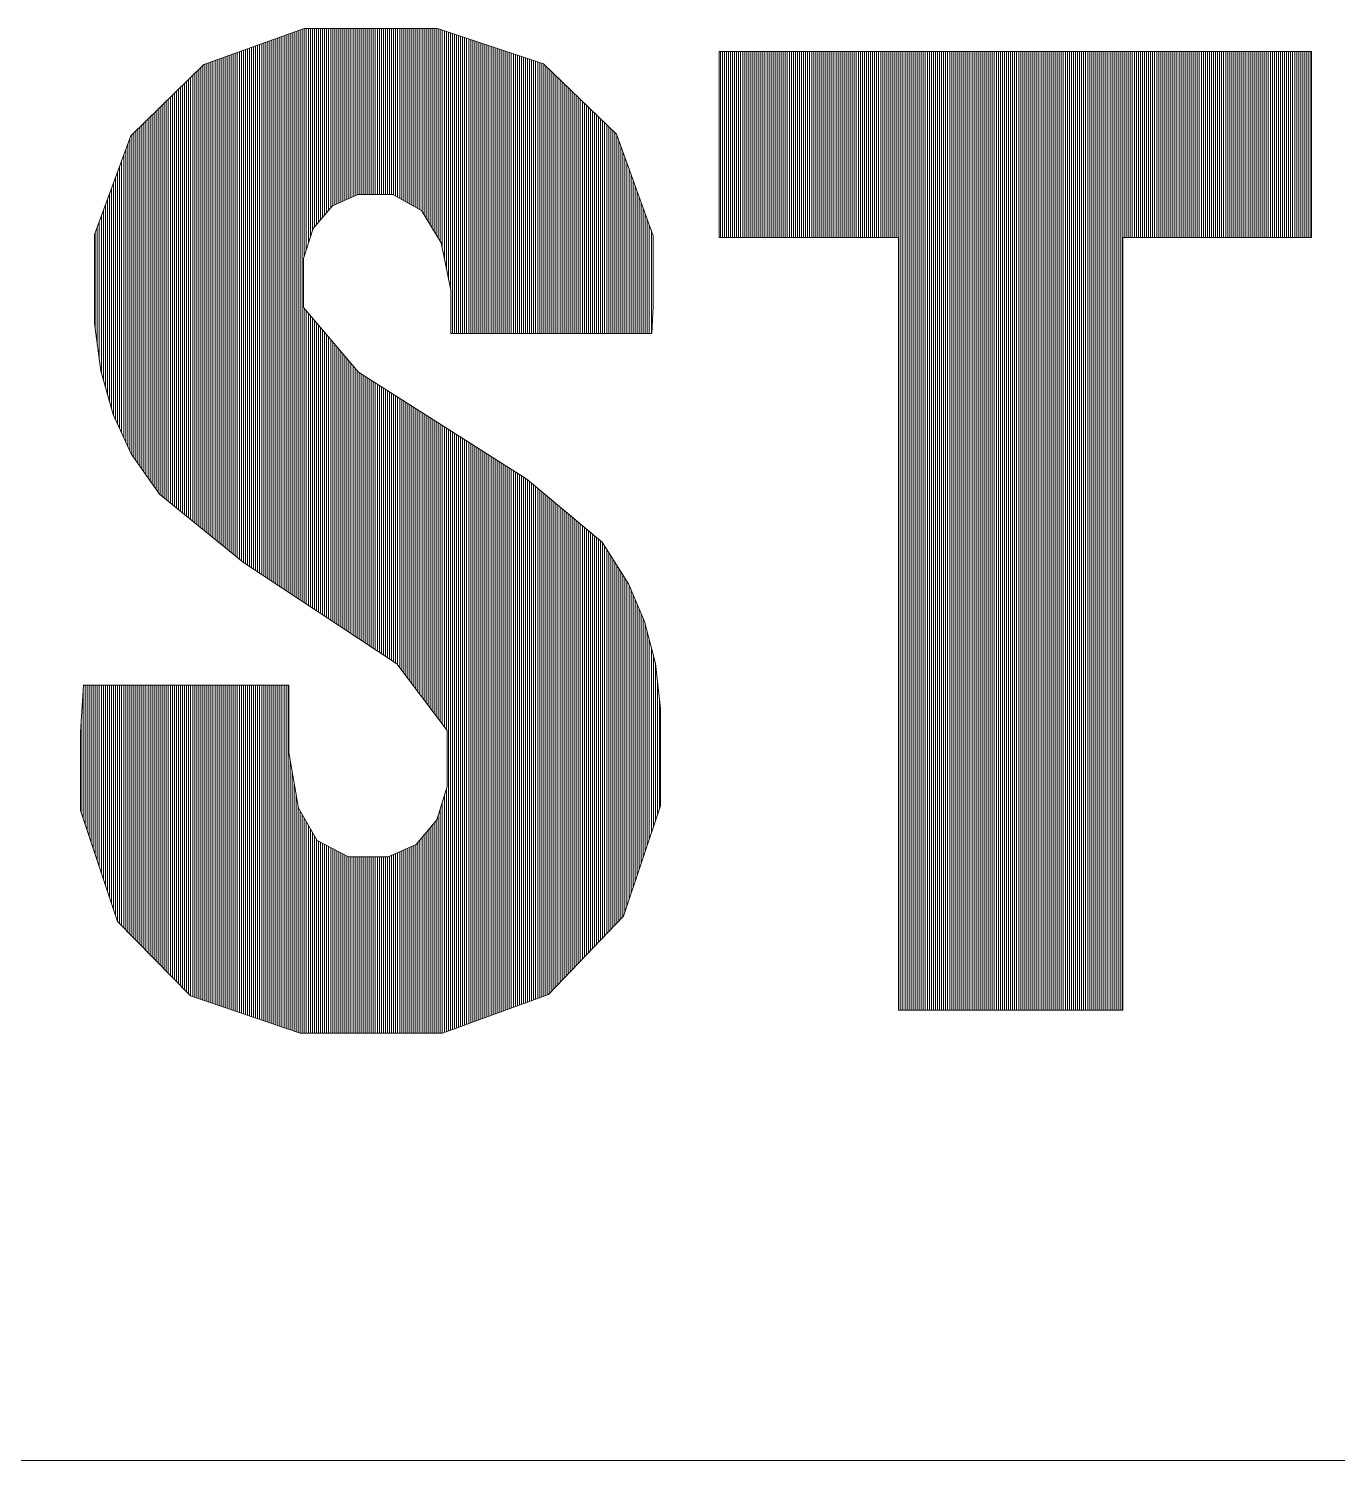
# Model space of a CAD drawing. Header units: millimetres. Extents: x 2 to 845, y 5 to 599.
# Drawn here: x 726.366 to 729.75, y 65.997 to 69.698 of the extents above; entities that cross this region are included whole.
import ezdxf

# ---------------------------------------------------------------- set-up
doc = ezdxf.new("R2010")
doc.units = ezdxf.units.MM
doc.linetypes.add('XKITLINE00', pattern=[0])
doc.layers.add('Outro tipo de objeto', color=7, linetype='Continuous', lineweight=0)

msp = doc.modelspace()

# ---------------------------------------------------------------- linework, layer by layer
at = {"layer": 'Outro tipo de objeto', "color": 7, "linetype": 'XKITLINE00', "lineweight": 0}
for p, q in [((727.0784, 69.6982), (726.8191, 69.6057)), ((727.058, 68.2281), (727.058, 69.6909)), ((727.0632, 68.2246), (727.0632, 69.6928)), ((727.0632, 69.6928), (727.0632, 69.6928)), ((727.0685, 68.2211), (727.0685, 69.6946)), ((727.0685, 69.6946), (727.0685, 69.6946)), ((727.0737, 69.6965), (727.0737, 69.6965)), ((727.0737, 68.2177), (727.0737, 69.6965)), ((727.423, 69.6982), (727.0784, 69.6982)), ((727.079, 69.1109), (727.079, 69.6982)), ((727.079, 69.6982), (727.079, 69.6982)), ((727.0842, 69.1273), (727.0842, 69.6982)), ((727.0842, 69.6982), (727.0842, 69.6982)), ((727.0895, 69.1436), (727.0895, 69.6982)), ((727.0947, 69.16), (727.0947, 69.6982)), ((727.0999, 69.1763), (727.0999, 69.6982)), ((727.1052, 69.186), (727.1052, 69.6982)), ((727.1104, 69.1921), (727.1104, 69.6982)), ((727.1157, 69.1982), (727.1157, 69.6982)), ((727.1209, 69.2043), (727.1209, 69.6982)), ((727.1262, 69.2105), (727.1262, 69.6982)), ((727.1314, 69.2166), (727.1314, 69.6982)), ((727.1367, 69.2227), (727.1367, 69.6982)), ((727.1367, 69.6982), (727.1367, 69.6982)), ((727.1419, 69.2288), (727.1419, 69.6982)), ((727.1472, 69.235), (727.1472, 69.6982)), ((727.1524, 69.2405), (727.1524, 69.6982)), ((727.1577, 69.2428), (727.1577, 69.6982)), ((727.1629, 69.2451), (727.1629, 69.6982)), ((727.1682, 69.2474), (727.1682, 69.6982)), ((727.1734, 69.2498), (727.1734, 69.6982)), ((727.1787, 69.2521), (727.1787, 69.6982)), ((727.1839, 69.2544), (727.1839, 69.6982)), ((727.1891, 69.2568), (727.1891, 69.6982)), ((727.1944, 69.2591), (727.1944, 69.6982)), ((727.1996, 69.2614), (727.1996, 69.6982)), ((727.2049, 69.2638), (727.2049, 69.6982)), ((727.2049, 69.6982), (727.2049, 69.6982)), ((727.2101, 69.2661), (727.2101, 69.6982)), ((727.2154, 69.2684), (727.2154, 69.6982)), ((727.2206, 69.2695), (727.2206, 69.6982)), ((727.2259, 69.2695), (727.2259, 69.6982)), ((727.2259, 69.6982), (727.2259, 69.6982)), ((727.2311, 69.2695), (727.2311, 69.6982)), ((727.2364, 69.2695), (727.2364, 69.6982)), ((727.2416, 69.2695), (727.2416, 69.6982)), ((727.2469, 69.2695), (727.2469, 69.6982)), ((727.2521, 69.2695), (727.2521, 69.6982)), ((727.2521, 69.6982), (727.2521, 69.6982)), ((727.2574, 69.2695), (727.2574, 69.6982)), ((727.2626, 69.2695), (727.2626, 69.6982)), ((727.2678, 69.2695), (727.2678, 69.6982)), ((727.2678, 69.6982), (727.2678, 69.6982)), ((727.2731, 69.2695), (727.2731, 69.6982)), ((727.2783, 69.2695), (727.2783, 69.6982)), ((727.2836, 69.2695), (727.2836, 69.6982)), ((727.2888, 69.2695), (727.2888, 69.6982)), ((727.2941, 69.2695), (727.2941, 69.6982)), ((727.2993, 69.2695), (727.2993, 69.6982)), ((727.3046, 69.2695), (727.3046, 69.6982)), ((727.3098, 69.2684), (727.3098, 69.6982)), ((727.3098, 69.6982), (727.3098, 69.6982)), ((727.3151, 69.2654), (727.3151, 69.6982)), ((727.3203, 69.2625), (727.3203, 69.6982)), ((727.3256, 69.2595), (727.3256, 69.6982)), ((727.3308, 69.2566), (727.3308, 69.6982)), ((727.3361, 69.2536), (727.3361, 69.6982)), ((727.3413, 69.2507), (727.3413, 69.6982)), ((727.3466, 69.2477), (727.3466, 69.6982)), ((727.3518, 69.2447), (727.3518, 69.6982)), ((727.3518, 69.6982), (727.3518, 69.6982)), ((727.357, 69.2418), (727.357, 69.6982)), ((727.3623, 69.2388), (727.3623, 69.6982)), ((727.3623, 69.6982), (727.3623, 69.6982)), ((727.3675, 69.2359), (727.3675, 69.6982)), ((727.3728, 69.2329), (727.3728, 69.6982)), ((727.3728, 69.6982), (727.3728, 69.6982)), ((727.378, 69.23), (727.378, 69.6982)), ((727.378, 69.6982), (727.378, 69.6982)), ((727.3833, 69.2256), (727.3833, 69.6982)), ((727.3885, 69.217), (727.3885, 69.6982)), ((727.3938, 69.2084), (727.3938, 69.6982)), ((727.399, 69.1998), (727.399, 69.6982)), ((727.4043, 69.1911), (727.4043, 69.6982)), ((727.4095, 69.1825), (727.4095, 69.6982)), ((727.4148, 69.1739), (727.4148, 69.6982)), ((727.4148, 69.6982), (727.4148, 69.6982)), ((727.42, 69.1652), (727.42, 69.6982)), ((727.6972, 69.6073), (727.423, 69.6982)), ((727.4253, 69.1566), (727.4253, 69.6974)), ((727.4305, 69.148), (727.4305, 69.6957)), ((727.4357, 69.1298), (727.4357, 69.694)), ((727.441, 69.1045), (727.441, 69.6922)), ((726.9583, 68.2937), (726.9583, 69.6553)), ((726.9583, 69.6553), (726.9583, 69.6553)), ((726.9635, 68.2903), (726.9635, 69.6572)), ((726.9688, 68.2868), (726.9688, 69.6591)), ((726.974, 69.6609), (726.974, 69.6609)), ((726.974, 68.2834), (726.974, 69.6609)), ((726.9793, 68.2799), (726.9793, 69.6628)), ((726.9845, 69.6647), (726.9845, 69.6647)), ((726.9845, 68.2764), (726.9845, 69.6647)), ((726.9845, 69.6647), (726.9845, 69.6647)), ((726.9898, 68.273), (726.9898, 69.6666)), ((726.995, 68.2695), (726.995, 69.6684)), ((727.0003, 68.2661), (727.0003, 69.6703)), ((727.0055, 68.2626), (727.0055, 69.6722)), ((727.0107, 68.2592), (727.0107, 69.674)), ((727.016, 68.2557), (727.016, 69.6759)), ((727.0212, 68.2523), (727.0212, 69.6778)), ((727.0265, 68.2488), (727.0265, 69.6797)), ((727.0265, 69.6797), (727.0265, 69.6797)), ((727.0317, 68.2453), (727.0317, 69.6815)), ((727.037, 68.2419), (727.037, 69.6834)), ((727.0422, 68.2384), (727.0422, 69.6853)), ((727.0475, 68.235), (727.0475, 69.6871)), ((727.0527, 68.2315), (727.0527, 69.689)), ((727.4462, 69.6905), (727.4462, 69.6905)), ((727.4462, 69.0793), (727.4462, 69.6905)), ((727.4515, 69.0541), (727.4515, 69.6887)), ((727.4567, 69.0288), (727.4567, 69.687)), ((727.4567, 69.687), (727.4567, 69.687)), ((727.462, 68.9105), (727.462, 69.6853)), ((727.4672, 68.9105), (727.4672, 69.6835)), ((727.4725, 68.9105), (727.4725, 69.6818)), ((727.4777, 68.9105), (727.4777, 69.68)), ((727.483, 68.9105), (727.483, 69.6783)), ((727.4882, 68.9105), (727.4882, 69.6766)), ((727.4935, 68.9105), (727.4935, 69.6748)), ((727.4987, 68.9105), (727.4987, 69.6731)), ((727.504, 69.6713), (727.504, 69.6713)), ((727.504, 68.9105), (727.504, 69.6713)), ((727.5092, 68.9105), (727.5092, 69.6696)), ((727.5092, 69.6696), (727.5092, 69.6696)), ((727.5145, 68.9105), (727.5145, 69.6679)), ((727.5197, 68.9105), (727.5197, 69.6661)), ((727.5249, 68.9105), (727.5249, 69.6644)), ((727.5302, 68.9105), (727.5302, 69.6627)), ((727.5354, 68.9105), (727.5354, 69.6609)), ((727.5407, 68.9105), (727.5407, 69.6592)), ((727.5459, 69.6574), (727.5459, 69.6574)), ((727.5459, 68.9105), (727.5459, 69.6574)), ((727.5512, 68.9105), (727.5512, 69.6557)), ((727.5564, 68.9105), (727.5564, 69.654)), ((726.8533, 68.3735), (726.8533, 69.6179)), ((726.8586, 68.3692), (726.8586, 69.6198)), ((726.8638, 68.365), (726.8638, 69.6216)), ((726.8638, 69.6216), (726.8638, 69.6216)), ((726.8691, 68.3607), (726.8691, 69.6235)), ((726.8691, 69.6235), (726.8691, 69.6235)), ((726.8743, 68.3564), (726.8743, 69.6254)), ((726.8743, 69.6254), (726.8743, 69.6254)), ((726.8796, 68.3521), (726.8796, 69.6272)), ((726.8848, 68.3479), (726.8848, 69.6291)), ((726.8901, 68.3436), (726.8901, 69.631)), ((726.8953, 68.3393), (726.8953, 69.6329)), ((726.9006, 68.335), (726.9006, 69.6347)), ((726.9058, 69.6366), (726.9058, 69.6366)), ((726.9058, 68.3308), (726.9058, 69.6366)), ((726.9111, 68.3265), (726.9111, 69.6385)), ((726.9163, 68.3222), (726.9163, 69.6403)), ((726.9163, 69.6403), (726.9163, 69.6403)), ((726.9216, 68.3179), (726.9216, 69.6422)), ((726.9268, 68.3145), (726.9268, 69.6441)), ((726.932, 68.311), (726.932, 69.646)), ((726.9373, 69.6478), (726.9373, 69.6478)), ((726.9373, 68.3076), (726.9373, 69.6478)), ((726.9425, 68.3041), (726.9425, 69.6497)), ((726.9425, 69.6497), (726.9425, 69.6497)), ((726.9478, 68.3006), (726.9478, 69.6516)), ((726.953, 68.2972), (726.953, 69.6535)), ((727.5617, 68.9105), (727.5617, 69.6522)), ((727.5617, 69.6522), (727.5617, 69.6522)), ((727.5669, 68.9105), (727.5669, 69.6505)), ((727.5722, 68.9105), (727.5722, 69.6487)), ((727.5774, 68.9105), (727.5774, 69.647)), ((727.5774, 69.647), (727.5774, 69.647)), ((727.5827, 68.9105), (727.5827, 69.6453)), ((727.5879, 68.9105), (727.5879, 69.6435)), ((727.5879, 69.6435), (727.5879, 69.6435)), ((727.5932, 68.9105), (727.5932, 69.6418)), ((727.5932, 69.6418), (727.5932, 69.6418)), ((727.5984, 68.9105), (727.5984, 69.64)), ((727.6037, 69.6383), (727.6037, 69.6383)), ((727.6037, 68.9105), (727.6037, 69.6383)), ((727.6089, 68.9105), (727.6089, 69.6366)), ((727.6089, 69.6366), (727.6089, 69.6366)), ((727.6141, 68.9105), (727.6141, 69.6348)), ((727.6141, 69.6348), (727.6141, 69.6348)), ((727.6194, 68.9105), (727.6194, 69.6331)), ((727.6246, 68.9105), (727.6246, 69.6313)), ((727.6246, 69.6313), (727.6246, 69.6313)), ((727.6299, 68.9105), (727.6299, 69.6296)), ((727.6351, 68.9105), (727.6351, 69.6279)), ((727.6351, 69.6279), (727.6351, 69.6279)), ((727.6404, 69.6261), (727.6404, 69.6261)), ((727.6404, 68.9105), (727.6404, 69.6261)), ((727.6456, 68.9105), (727.6456, 69.6244)), ((727.6509, 68.9105), (727.6509, 69.6226)), ((727.6509, 69.6226), (727.6509, 69.6226)), ((727.6561, 68.9105), (727.6561, 69.6209)), ((727.6614, 68.9105), (727.6614, 69.6192)), ((727.6666, 68.9105), (727.6666, 69.6174)), ((728.1514, 69.1582), (728.1514, 69.6389)), ((728.1516, 69.6388), (729.6829, 69.6388)), ((728.1546, 69.1582), (728.1546, 69.6388)), ((728.1598, 69.1582), (728.1598, 69.6388)), ((728.1651, 69.1582), (728.1651, 69.6388)), ((728.1703, 69.1582), (728.1703, 69.6388)), ((728.1756, 69.1582), (728.1756, 69.6388)), ((728.1808, 69.1582), (728.1808, 69.6388)), ((728.1861, 69.1582), (728.1861, 69.6388)), ((728.1913, 69.1582), (728.1913, 69.6388)), ((728.1966, 69.1582), (728.1966, 69.6388)), ((728.2018, 69.1582), (728.2018, 69.6388)), ((728.207, 69.1582), (728.207, 69.6388)), ((728.2123, 69.1582), (728.2123, 69.6388)), ((728.2175, 69.1582), (728.2175, 69.6388)), ((728.2228, 69.1582), (728.2228, 69.6388)), ((728.228, 69.1582), (728.228, 69.6388)), ((728.2333, 69.1582), (728.2333, 69.6388)), ((728.2385, 69.1582), (728.2385, 69.6388)), ((728.2438, 69.1582), (728.2438, 69.6388)), ((728.249, 69.1582), (728.249, 69.6388)), ((728.2543, 69.1582), (728.2543, 69.6388)), ((728.2595, 69.1582), (728.2595, 69.6388)), ((728.2648, 69.1582), (728.2648, 69.6388)), ((728.27, 69.1582), (728.27, 69.6388)), ((728.2753, 69.1582), (728.2753, 69.6388)), ((728.2753, 69.1582), (728.2753, 69.6388)), ((728.2805, 69.1582), (728.2805, 69.6388)), ((728.2857, 69.1582), (728.2857, 69.6388)), ((728.291, 69.1582), (728.291, 69.6388)), ((728.2962, 69.1582), (728.2962, 69.6388)), ((728.3015, 69.1582), (728.3015, 69.6388)), ((728.3067, 69.1582), (728.3067, 69.6388)), ((728.312, 69.1582), (728.312, 69.6388)), ((728.3172, 69.1582), (728.3172, 69.6388)), ((728.3225, 69.1582), (728.3225, 69.6388)), ((728.3277, 69.1582), (728.3277, 69.6388)), ((728.333, 69.1582), (728.333, 69.6388)), ((728.3382, 69.1582), (728.3382, 69.6388)), ((728.3435, 69.1582), (728.3435, 69.6388)), ((728.3487, 69.1582), (728.3487, 69.6388)), ((728.354, 69.1582), (728.354, 69.6388)), ((728.3592, 69.1582), (728.3592, 69.6388)), ((728.3645, 69.1582), (728.3645, 69.6388)), ((728.3697, 69.1582), (728.3697, 69.6388)), ((728.3749, 69.1582), (728.3749, 69.6388)), ((728.3802, 69.1582), (728.3802, 69.6388)), ((728.3854, 69.1582), (728.3854, 69.6388)), ((728.3907, 69.1582), (728.3907, 69.6388)), ((728.3959, 69.1582), (728.3959, 69.6388)), ((728.4012, 69.1582), (728.4012, 69.6388)), ((728.4064, 69.1582), (728.4064, 69.6388)), ((728.4117, 69.1582), (728.4117, 69.6388)), ((728.4169, 69.1582), (728.4169, 69.6388)), ((728.4222, 69.1582), (728.4222, 69.6388)), ((728.4274, 69.1582), (728.4274, 69.6388)), ((728.4327, 69.1582), (728.4327, 69.6388)), ((728.4379, 69.1582), (728.4379, 69.6388)), ((728.4432, 69.1582), (728.4432, 69.6388)), ((728.4484, 69.1582), (728.4484, 69.6388)), ((728.4537, 69.1582), (728.4537, 69.6388)), ((728.4589, 69.1582), (728.4589, 69.6388)), ((728.4641, 69.1582), (728.4641, 69.6388)), ((728.4694, 69.1582), (728.4694, 69.6388)), ((728.4746, 69.1582), (728.4746, 69.6388)), ((728.4799, 69.1582), (728.4799, 69.6388)), ((728.4851, 69.1582), (728.4851, 69.6388)), ((728.4904, 69.1582), (728.4904, 69.6388)), ((728.4956, 69.1582), (728.4956, 69.6388)), ((728.5009, 69.1582), (728.5009, 69.6388)), ((728.5061, 69.1582), (728.5061, 69.6388)), ((728.5114, 69.1582), (728.5114, 69.6388)), ((728.5166, 69.1582), (728.5166, 69.6388)), ((728.5219, 69.1582), (728.5219, 69.6388)), ((728.5271, 69.1582), (728.5271, 69.6388)), ((728.5324, 69.1582), (728.5324, 69.6388)), ((728.5376, 69.1582), (728.5376, 69.6388)), ((728.5428, 69.1582), (728.5428, 69.6388)), ((728.5481, 69.1582), (728.5481, 69.6388)), ((728.5533, 69.1582), (728.5533, 69.6388)), ((728.5586, 69.1582), (728.5586, 69.6388)), ((728.5638, 69.1582), (728.5638, 69.6388)), ((728.5691, 69.1582), (728.5691, 69.6388)), ((728.5743, 69.1582), (728.5743, 69.6388)), ((728.5796, 69.1582), (728.5796, 69.6388)), ((728.5848, 69.1582), (728.5848, 69.6388)), ((728.5901, 69.1582), (728.5901, 69.6388)), ((728.5953, 69.1582), (728.5953, 69.6388)), ((728.6006, 69.1582), (728.6006, 69.6388)), ((728.6058, 69.1582), (728.6058, 69.6388)), ((728.6111, 69.1582), (728.6111, 69.6388)), ((728.6163, 67.161), (728.6163, 69.6388)), ((728.6216, 67.161), (728.6216, 69.6388)), ((728.6268, 67.161), (728.6268, 69.6388)), ((728.632, 67.161), (728.632, 69.6388)), ((728.6373, 67.161), (728.6373, 69.6388)), ((728.6425, 67.161), (728.6425, 69.6388)), ((728.6478, 67.161), (728.6478, 69.6388)), ((728.653, 67.161), (728.653, 69.6388)), ((728.6583, 67.161), (728.6583, 69.6388)), ((728.6635, 67.161), (728.6635, 69.6388)), ((728.6688, 67.161), (728.6688, 69.6388)), ((728.674, 67.161), (728.674, 69.6388)), ((728.6793, 67.161), (728.6793, 69.6388)), ((728.6845, 67.161), (728.6845, 69.6388)), ((728.6898, 67.161), (728.6898, 69.6388)), ((728.695, 67.161), (728.695, 69.6388)), ((728.7003, 67.161), (728.7003, 69.6388)), ((728.7055, 67.161), (728.7055, 69.6388)), ((728.7107, 67.161), (728.7107, 69.6388)), ((728.716, 67.161), (728.716, 69.6388)), ((728.7212, 67.161), (728.7212, 69.6388)), ((728.7265, 67.161), (728.7265, 69.6388)), ((728.7317, 67.161), (728.7317, 69.6388)), ((728.737, 67.161), (728.737, 69.6388)), ((728.7422, 67.161), (728.7422, 69.6388)), ((728.7475, 67.161), (728.7475, 69.6388)), ((728.7527, 67.161), (728.7527, 69.6388)), ((728.758, 67.161), (728.758, 69.6388)), ((728.7632, 67.161), (728.7632, 69.6388)), ((728.7685, 67.161), (728.7685, 69.6388)), ((728.7737, 67.161), (728.7737, 69.6388)), ((728.779, 67.161), (728.779, 69.6388)), ((728.7842, 67.161), (728.7842, 69.6388)), ((728.7895, 67.161), (728.7895, 69.6388)), ((728.7947, 67.161), (728.7947, 69.6388)), ((728.7999, 67.161), (728.7999, 69.6388)), ((728.8052, 67.161), (728.8052, 69.6388)), ((728.8104, 67.161), (728.8104, 69.6388)), ((728.8157, 67.161), (728.8157, 69.6388)), ((728.8209, 67.161), (728.8209, 69.6388)), ((728.8262, 67.161), (728.8262, 69.6388)), ((728.8314, 67.161), (728.8314, 69.6388)), ((728.8367, 67.161), (728.8367, 69.6388)), ((728.8419, 67.161), (728.8419, 69.6388)), ((728.8472, 67.161), (728.8472, 69.6388)), ((728.8524, 67.161), (728.8524, 69.6388)), ((728.8577, 67.161), (728.8577, 69.6388)), ((728.8629, 67.161), (728.8629, 69.6388)), ((728.8682, 67.161), (728.8682, 69.6388)), ((728.8734, 67.161), (728.8734, 69.6388)), ((728.8787, 67.161), (728.8787, 69.6388)), ((728.8839, 67.161), (728.8839, 69.6388)), ((728.8891, 67.161), (728.8891, 69.6388)), ((728.8944, 67.161), (728.8944, 69.6388)), ((728.8996, 67.161), (728.8996, 69.6388)), ((728.9049, 67.161), (728.9049, 69.6388)), ((728.9101, 67.161), (728.9101, 69.6388)), ((728.9154, 67.161), (728.9154, 69.6388)), ((728.9206, 67.161), (728.9206, 69.6388)), ((728.9259, 67.161), (728.9259, 69.6388)), ((728.9311, 67.161), (728.9311, 69.6388)), ((728.9364, 67.161), (728.9364, 69.6388)), ((728.9416, 67.161), (728.9416, 69.6388)), ((728.9469, 67.161), (728.9469, 69.6388)), ((728.9521, 67.161), (728.9521, 69.6388)), ((728.9574, 67.161), (728.9574, 69.6388)), ((728.9626, 67.161), (728.9626, 69.6388)), ((728.9678, 67.161), (728.9678, 69.6388)), ((728.9731, 67.161), (728.9731, 69.6388)), ((728.9783, 67.161), (728.9783, 69.6388)), ((728.9836, 67.161), (728.9836, 69.6388)), ((728.9888, 67.161), (728.9888, 69.6388)), ((728.9941, 67.161), (728.9941, 69.6388)), ((728.9993, 67.161), (728.9993, 69.6388)), ((729.0046, 67.161), (729.0046, 69.6388)), ((729.0098, 67.161), (729.0098, 69.6388)), ((729.0151, 67.161), (729.0151, 69.6388)), ((729.0203, 67.161), (729.0203, 69.6388)), ((729.0256, 67.161), (729.0256, 69.6388)), ((729.0308, 67.161), (729.0308, 69.6388)), ((729.0361, 67.161), (729.0361, 69.6388)), ((729.0413, 67.161), (729.0413, 69.6388)), ((729.0466, 67.161), (729.0466, 69.6388)), ((729.0518, 67.161), (729.0518, 69.6388)), ((729.057, 67.161), (729.057, 69.6388)), ((729.0623, 67.161), (729.0623, 69.6388)), ((729.0675, 67.161), (729.0675, 69.6388)), ((729.0728, 67.161), (729.0728, 69.6388)), ((729.078, 67.161), (729.078, 69.6388)), ((729.0833, 67.161), (729.0833, 69.6388)), ((729.0885, 67.161), (729.0885, 69.6388)), ((729.0938, 67.161), (729.0938, 69.6388)), ((729.099, 67.161), (729.099, 69.6388)), ((729.1043, 67.161), (729.1043, 69.6388)), ((729.1095, 67.161), (729.1095, 69.6388)), ((729.1148, 67.161), (729.1148, 69.6388)), ((729.12, 67.161), (729.12, 69.6388)), ((729.1253, 67.161), (729.1253, 69.6388)), ((729.1305, 67.161), (729.1305, 69.6388)), ((729.1357, 67.161), (729.1357, 69.6388)), ((729.141, 67.161), (729.141, 69.6388)), ((729.1462, 67.161), (729.1462, 69.6388)), ((729.1515, 67.161), (729.1515, 69.6388)), ((729.1567, 67.161), (729.1567, 69.6388)), ((729.162, 67.161), (729.162, 69.6388)), ((729.1672, 67.161), (729.1672, 69.6388)), ((729.1725, 67.161), (729.1725, 69.6388)), ((729.1777, 67.161), (729.1777, 69.6388)), ((729.183, 67.161), (729.183, 69.6388)), ((729.1882, 67.161), (729.1882, 69.6388)), ((729.1935, 67.161), (729.1935, 69.6388)), ((729.1987, 69.1583), (729.1987, 69.6388)), ((729.204, 69.1583), (729.204, 69.6388)), ((729.2092, 69.1583), (729.2092, 69.6388)), ((729.2145, 69.1583), (729.2145, 69.6388)), ((729.2197, 69.1583), (729.2197, 69.6388)), ((729.2249, 69.1583), (729.2249, 69.6388)), ((729.2302, 69.1583), (729.2302, 69.6388)), ((729.2354, 69.1583), (729.2354, 69.6388)), ((729.2407, 69.1583), (729.2407, 69.6388)), ((729.2459, 69.1583), (729.2459, 69.6388)), ((729.2512, 69.1583), (729.2512, 69.6388)), ((729.2564, 69.1583), (729.2564, 69.6388)), ((729.2617, 69.1583), (729.2617, 69.6388)), ((729.2669, 69.1583), (729.2669, 69.6388)), ((729.2722, 69.1583), (729.2722, 69.6388)), ((729.2774, 69.1583), (729.2774, 69.6388)), ((729.2827, 69.1583), (729.2827, 69.6388)), ((729.2879, 69.1583), (729.2879, 69.6388)), ((729.2932, 69.1583), (729.2932, 69.6388)), ((729.2984, 69.1583), (729.2984, 69.6388)), ((729.3037, 69.1583), (729.3037, 69.6388)), ((729.3089, 69.1583), (729.3089, 69.6388)), ((729.3141, 69.1583), (729.3141, 69.6388)), ((729.3194, 69.1583), (729.3194, 69.6388)), ((729.3246, 69.1583), (729.3246, 69.6388)), ((729.3299, 69.1583), (729.3299, 69.6388)), ((729.3351, 69.1583), (729.3351, 69.6388)), ((729.3404, 69.1583), (729.3404, 69.6388)), ((729.3456, 69.1583), (729.3456, 69.6388)), ((729.3509, 69.1583), (729.3509, 69.6388)), ((729.3561, 69.1583), (729.3561, 69.6388)), ((729.3614, 69.1583), (729.3614, 69.6388)), ((729.3666, 69.1583), (729.3666, 69.6388)), ((729.3719, 69.1583), (729.3719, 69.6388)), ((729.3771, 69.1583), (729.3771, 69.6388)), ((729.3824, 69.1583), (729.3824, 69.6388)), ((729.3876, 69.1583), (729.3876, 69.6388)), ((729.3928, 69.1583), (729.3928, 69.6388)), ((729.3981, 69.1583), (729.3981, 69.6388)), ((729.4033, 69.1583), (729.4033, 69.6388)), ((729.4086, 69.1583), (729.4086, 69.6388)), ((729.4138, 69.1583), (729.4138, 69.6388)), ((729.4191, 69.1583), (729.4191, 69.6388)), ((729.4243, 69.1583), (729.4243, 69.6388)), ((729.4296, 69.1583), (729.4296, 69.6388)), ((729.4348, 69.1583), (729.4348, 69.6388)), ((729.4401, 69.1583), (729.4401, 69.6388)), ((729.4453, 69.1583), (729.4453, 69.6388)), ((729.4506, 69.1583), (729.4506, 69.6388)), ((729.4558, 69.1583), (729.4558, 69.6388)), ((729.4611, 69.1583), (729.4611, 69.6388)), ((729.4663, 69.1583), (729.4663, 69.6388)), ((729.4716, 69.1583), (729.4716, 69.6388)), ((729.4768, 69.1583), (729.4768, 69.6388)), ((729.482, 69.1583), (729.482, 69.6388)), ((729.4873, 69.1583), (729.4873, 69.6388)), ((729.4925, 69.1583), (729.4925, 69.6388)), ((729.4978, 69.1583), (729.4978, 69.6388)), ((729.503, 69.1583), (729.503, 69.6388)), ((729.5083, 69.1583), (729.5083, 69.6388)), ((729.5135, 69.1583), (729.5135, 69.6388)), ((729.5188, 69.1583), (729.5188, 69.6388)), ((729.524, 69.1583), (729.524, 69.6388)), ((729.5293, 69.1583), (729.5293, 69.6388)), ((729.5345, 69.1583), (729.5345, 69.6388)), ((729.5398, 69.1583), (729.5398, 69.6388)), ((729.545, 69.1583), (729.545, 69.6388)), ((729.5503, 69.1583), (729.5503, 69.6388)), ((729.5555, 69.1583), (729.5555, 69.6388)), ((729.5607, 69.1583), (729.5607, 69.6388)), ((729.566, 69.1583), (729.566, 69.6388)), ((729.5712, 69.1583), (729.5712, 69.6388)), ((729.5765, 69.1583), (729.5765, 69.6388)), ((729.5817, 69.1583), (729.5817, 69.6388)), ((729.587, 69.1583), (729.587, 69.6388)), ((729.5922, 69.1583), (729.5922, 69.6388)), ((729.5975, 69.1583), (729.5975, 69.6388)), ((729.6027, 69.1583), (729.6027, 69.6388)), ((729.608, 69.1583), (729.608, 69.6388)), ((729.6132, 69.1583), (729.6132, 69.6388)), ((729.6185, 69.1583), (729.6185, 69.6388)), ((729.6237, 69.1583), (729.6237, 69.6388)), ((729.629, 69.1583), (729.629, 69.6388)), ((729.6342, 69.1583), (729.6342, 69.6388)), ((729.6395, 69.1583), (729.6395, 69.6388)), ((729.6447, 69.1583), (729.6447, 69.6388)), ((729.6499, 69.1583), (729.6499, 69.6388)), ((729.6552, 69.1583), (729.6552, 69.6388)), ((729.6604, 69.1583), (729.6604, 69.6388)), ((729.6657, 69.1583), (729.6657, 69.6388)), ((729.6709, 69.1583), (729.6709, 69.6388)), ((729.6762, 69.1583), (729.6762, 69.6388)), ((729.6814, 69.1583), (729.6814, 69.6388)), ((729.6829, 69.6388), (729.6829, 69.1583)), ((726.8191, 69.6057), (726.6307, 69.4207)), ((726.7956, 68.4205), (726.7956, 69.5826)), ((726.8009, 69.5878), (726.8009, 69.5878)), ((726.8009, 68.4162), (726.8009, 69.5878)), ((726.8061, 68.412), (726.8061, 69.5929)), ((726.8061, 69.5929), (726.8061, 69.5929)), ((726.8114, 68.4077), (726.8114, 69.5981)), ((726.8166, 68.4034), (726.8166, 69.6032)), ((726.8166, 69.6032), (726.8166, 69.6032)), ((726.8219, 68.3991), (726.8219, 69.6067)), ((726.8271, 68.3949), (726.8271, 69.6085)), ((726.8324, 68.3906), (726.8324, 69.6104)), ((726.8376, 68.3863), (726.8376, 69.6123)), ((726.8376, 69.6123), (726.8376, 69.6123)), ((726.8428, 68.3821), (726.8428, 69.6141)), ((726.8481, 68.3778), (726.8481, 69.616)), ((727.6719, 68.9105), (727.6719, 69.6157)), ((727.6771, 68.9105), (727.6771, 69.614)), ((727.6771, 69.614), (727.6771, 69.614)), ((727.6824, 68.9105), (727.6824, 69.6122)), ((727.6824, 69.6122), (727.6824, 69.6122)), ((727.6876, 68.9105), (727.6876, 69.6105)), ((727.6876, 69.6105), (727.6876, 69.6105)), ((727.6928, 68.9105), (727.6928, 69.6087)), ((727.8863, 69.4257), (727.6972, 69.6073)), ((727.6981, 68.9105), (727.6981, 69.6064)), ((727.7033, 68.9105), (727.7033, 69.6014)), ((727.7086, 68.9105), (727.7086, 69.5963)), ((727.7138, 68.9105), (727.7138, 69.5913)), ((727.7138, 69.5913), (727.7138, 69.5913)), ((727.7191, 68.9105), (727.7191, 69.5863)), ((727.7191, 69.5863), (727.7191, 69.5863)), ((727.7243, 69.5812), (727.7243, 69.5812)), ((727.7243, 68.9105), (727.7243, 69.5812)), ((726.7589, 68.4504), (726.7589, 69.5465)), ((726.7641, 68.4462), (726.7641, 69.5517)), ((726.7641, 69.5517), (726.7641, 69.5517)), ((726.7694, 68.4419), (726.7694, 69.5568)), ((726.7694, 69.5568), (726.7694, 69.5568)), ((726.7746, 68.4376), (726.7746, 69.562)), ((726.7799, 68.4333), (726.7799, 69.5672)), ((726.7851, 68.4291), (726.7851, 69.5723)), ((726.7851, 69.5723), (726.7851, 69.5723)), ((726.7904, 68.4248), (726.7904, 69.5775)), ((726.7904, 69.5775), (726.7904, 69.5775)), ((727.7296, 68.9105), (727.7296, 69.5762)), ((727.7296, 69.5762), (727.7296, 69.5762)), ((727.7348, 68.9105), (727.7348, 69.5712)), ((727.7348, 69.5712), (727.7348, 69.5712)), ((727.7401, 68.9105), (727.7401, 69.5661)), ((727.7453, 68.9105), (727.7453, 69.5611)), ((727.7506, 68.9105), (727.7506, 69.556)), ((727.7558, 68.9105), (727.7558, 69.551)), ((727.7611, 68.9105), (727.7611, 69.546)), ((726.7222, 68.4803), (726.7222, 69.5105)), ((726.7274, 68.4761), (726.7274, 69.5156)), ((726.7327, 68.4718), (726.7327, 69.5208)), ((726.7379, 68.4675), (726.7379, 69.5259)), ((726.7432, 68.4632), (726.7432, 69.5311)), ((726.7484, 68.459), (726.7484, 69.5362)), ((726.7537, 69.5414), (726.7537, 69.5414)), ((726.7537, 68.4547), (726.7537, 69.5414)), ((727.7663, 68.9105), (727.7663, 69.5409)), ((727.7716, 68.9105), (727.7716, 69.5359)), ((727.7768, 68.9105), (727.7768, 69.5309)), ((727.782, 68.9105), (727.782, 69.5258)), ((727.7873, 68.9105), (727.7873, 69.5208)), ((727.7873, 69.5208), (727.7873, 69.5208)), ((727.7925, 68.9105), (727.7925, 69.5158)), ((727.7978, 68.9105), (727.7978, 69.5107)), ((727.7978, 69.5107), (727.7978, 69.5107)), ((727.803, 69.5057), (727.803, 69.5057)), ((727.803, 68.9105), (727.803, 69.5057)), ((726.6802, 68.5297), (726.6802, 69.4693)), ((726.6854, 68.5222), (726.6854, 69.4744)), ((726.6854, 69.4744), (726.6854, 69.4744)), ((726.6907, 68.5147), (726.6907, 69.4796)), ((726.6959, 68.5072), (726.6959, 69.4847)), ((726.7012, 68.4998), (726.7012, 69.4899)), ((726.7064, 68.4932), (726.7064, 69.495)), ((726.7064, 69.495), (726.7064, 69.495)), ((726.7117, 69.5002), (726.7117, 69.5002)), ((726.7117, 68.4889), (726.7117, 69.5002)), ((726.7169, 68.4846), (726.7169, 69.5053)), ((727.8083, 68.9105), (727.8083, 69.5007)), ((727.8083, 69.5007), (727.8083, 69.5007)), ((727.8135, 68.9105), (727.8135, 69.4956)), ((727.8135, 69.4956), (727.8135, 69.4956)), ((727.8188, 68.9105), (727.8188, 69.4906)), ((727.824, 68.9105), (727.824, 69.4855)), ((727.8293, 68.9105), (727.8293, 69.4805)), ((727.8345, 68.9105), (727.8345, 69.4755)), ((727.8398, 68.9105), (727.8398, 69.4704)), ((726.6435, 68.5822), (726.6435, 69.4332)), ((726.6435, 69.4332), (726.6435, 69.4332)), ((726.6487, 68.5747), (726.6487, 69.4384)), ((726.654, 68.5672), (726.654, 69.4435)), ((726.6592, 68.5597), (726.6592, 69.4487)), ((726.6645, 68.5522), (726.6645, 69.4538)), ((726.6697, 68.5447), (726.6697, 69.459)), ((726.6749, 68.5372), (726.6749, 69.4641)), ((727.845, 68.9105), (727.845, 69.4654)), ((727.8503, 68.9105), (727.8503, 69.4604)), ((727.8555, 68.9105), (727.8555, 69.4553)), ((727.8555, 69.4553), (727.8555, 69.4553)), ((727.8607, 68.9105), (727.8607, 69.4503)), ((727.866, 68.9105), (727.866, 69.4453)), ((727.866, 69.4453), (727.866, 69.4453)), ((727.8712, 68.9105), (727.8712, 69.4402)), ((727.8765, 68.9105), (727.8765, 69.4352)), ((726.6307, 69.4207), (726.5365, 69.1657)), ((726.6225, 68.6189), (726.6225, 69.3984)), ((726.6277, 69.4126), (726.6277, 69.4126)), ((726.6277, 68.6075), (726.6277, 69.4126)), ((726.633, 68.5972), (726.633, 69.4229)), ((726.6382, 69.4281), (726.6382, 69.4281)), ((726.6382, 68.5897), (726.6382, 69.4281)), ((727.8817, 68.9105), (727.8817, 69.4301)), ((727.8817, 69.4301), (727.8817, 69.4301)), ((727.9811, 69.1625), (727.8863, 69.4257)), ((727.887, 69.4239), (727.887, 69.4239)), ((727.887, 68.9105), (727.887, 69.4239)), ((727.8922, 69.4093), (727.8922, 69.4093)), ((727.8922, 68.9105), (727.8922, 69.4093)), ((727.8975, 68.9105), (727.8975, 69.3948)), ((726.612, 68.6417), (726.612, 69.37)), ((726.6172, 68.6303), (726.6172, 69.3842)), ((726.6172, 69.3842), (726.6172, 69.3842)), ((727.9027, 68.9105), (727.9027, 69.3802)), ((727.908, 68.9105), (727.908, 69.3656)), ((726.5962, 68.6759), (726.5962, 69.3274)), ((726.5962, 68.6759), (726.5962, 69.3274)), ((726.6015, 68.6645), (726.6015, 69.3416)), ((726.6067, 68.6531), (726.6067, 69.3558)), ((727.9132, 68.9105), (727.9132, 69.3511)), ((727.9185, 68.9105), (727.9185, 69.3365)), ((727.9237, 68.9105), (727.9237, 69.3219)), ((726.5805, 68.7157), (726.5805, 69.2848)), ((726.5857, 68.6987), (726.5857, 69.299)), ((726.591, 68.6873), (726.591, 69.3132)), ((727.929, 68.9105), (727.929, 69.3073)), ((727.9342, 68.9105), (727.9342, 69.2928)), ((727.9342, 69.2928), (727.9342, 69.2928)), ((726.57, 68.7525), (726.57, 69.2564)), ((726.5753, 68.7341), (726.5753, 69.2706)), ((726.5753, 69.2706), (726.5753, 69.2706)), ((727.1515, 69.2401), (727.2177, 69.2695)), ((727.2177, 69.2695), (727.3079, 69.2695)), ((727.3079, 69.2695), (727.382, 69.2277)), ((727.9395, 68.9105), (727.9395, 69.2782)), ((727.9447, 68.9105), (727.9447, 69.2636)), ((727.9499, 68.9105), (727.9499, 69.2491)), ((726.5543, 68.8077), (726.5543, 69.2138)), ((726.5595, 68.7893), (726.5595, 69.228)), ((726.5648, 68.7709), (726.5648, 69.2422)), ((726.5648, 69.2422), (726.5648, 69.2422)), ((727.1017, 69.1819), (727.1515, 69.2401)), ((727.382, 69.2277), (727.4327, 69.1444)), ((727.9552, 68.9105), (727.9552, 69.2345)), ((727.9552, 69.2345), (727.9552, 69.2345)), ((727.9604, 68.9105), (727.9604, 69.2199)), ((727.9604, 69.2199), (727.9604, 69.2199)), ((726.5438, 68.8807), (726.5438, 69.1854)), ((726.549, 68.841), (726.549, 69.1996)), ((727.0767, 69.1038), (727.1017, 69.1819)), ((727.9657, 68.9105), (727.9657, 69.2054)), ((727.9709, 68.9105), (727.9709, 69.1908)), ((727.9762, 68.9105), (727.9762, 69.1762)), ((726.5365, 69.1657), (726.5365, 68.9358)), ((726.5385, 68.9205), (726.5385, 69.1712)), ((727.4327, 69.1444), (727.4582, 69.0218)), ((727.9811, 68.9795), (727.9811, 69.1625)), ((728.6149, 69.1582), (728.1514, 69.1582)), ((728.6149, 67.161), (728.6149, 69.1582)), ((729.6829, 69.1583), (729.1948, 69.1583)), ((729.1948, 69.1583), (729.1948, 67.161)), ((727.0767, 68.9772), (727.0767, 69.1038)), ((727.4582, 69.0218), (727.4582, 68.9106)), ((727.2188, 68.8102), (727.0767, 68.9772)), ((727.079, 68.2142), (727.079, 68.9746)), ((727.0842, 68.2108), (727.0842, 68.9684)), ((727.0895, 68.2073), (727.0895, 68.9622)), ((727.0947, 68.2039), (727.0947, 68.9561)), ((727.9771, 68.9105), (727.9811, 68.9795)), ((726.5365, 68.9358), (726.5527, 68.8134)), ((727.0999, 68.2004), (727.0999, 68.9499)), ((727.1052, 68.197), (727.1052, 68.9437)), ((727.1104, 68.1935), (727.1104, 68.9376)), ((727.1157, 68.19), (727.1157, 68.9314)), ((727.1209, 68.1866), (727.1209, 68.9252)), ((727.1262, 68.1831), (727.1262, 68.9191)), ((727.1314, 68.1797), (727.1314, 68.9129)), ((727.1367, 68.1762), (727.1367, 68.9067)), ((727.1367, 68.9067), (727.1367, 68.9067)), ((727.1419, 68.1728), (727.1419, 68.9006)), ((727.1472, 68.1693), (727.1472, 68.8944)), ((727.1472, 68.8944), (727.1472, 68.8944)), ((727.1524, 68.1658), (727.1524, 68.8882)), ((727.1577, 68.1624), (727.1577, 68.8821)), ((727.4573, 68.9105), (727.9771, 68.9105)), ((727.1629, 68.1589), (727.1629, 68.8759)), ((727.1682, 68.1555), (727.1682, 68.8697)), ((727.1734, 68.152), (727.1734, 68.8636)), ((727.1787, 68.1486), (727.1787, 68.8574)), ((727.1839, 68.1451), (727.1839, 68.8512)), ((727.1839, 68.8512), (727.1839, 68.8512)), ((727.1891, 68.1416), (727.1891, 68.845)), ((726.5527, 68.8134), (726.5847, 68.7009)), ((727.1944, 68.1382), (727.1944, 68.8389)), ((727.1996, 68.1347), (727.1996, 68.8327)), ((727.2049, 68.1313), (727.2049, 68.8265)), ((727.2101, 68.1278), (727.2101, 68.8204)), ((727.2154, 68.1244), (727.2154, 68.8142)), ((727.6547, 68.5336), (727.2188, 68.8102)), ((727.2206, 68.1209), (727.2206, 68.809)), ((727.2206, 68.809), (727.2206, 68.809)), ((727.2259, 68.1175), (727.2259, 68.8057)), ((727.2311, 68.114), (727.2311, 68.8024)), ((727.2311, 68.8024), (727.2311, 68.8024)), ((727.2364, 68.1105), (727.2364, 68.7991)), ((727.2416, 68.1071), (727.2416, 68.7957)), ((727.2469, 68.1036), (727.2469, 68.7924)), ((727.2521, 68.1002), (727.2521, 68.7891)), ((727.2574, 68.0967), (727.2574, 68.7857)), ((727.2626, 68.0933), (727.2626, 68.7824)), ((727.2678, 68.0898), (727.2678, 68.7791)), ((727.2731, 68.0863), (727.2731, 68.7758)), ((727.2783, 68.0829), (727.2783, 68.7724)), ((727.2836, 68.0794), (727.2836, 68.7691)), ((727.2836, 68.7691), (727.2836, 68.7691)), ((727.2888, 68.076), (727.2888, 68.7658)), ((727.2941, 68.0725), (727.2941, 68.7624)), ((727.2993, 68.0691), (727.2993, 68.7591)), ((727.3046, 68.0656), (727.3046, 68.7558)), ((727.3098, 68.0622), (727.3098, 68.7525)), ((727.3151, 68.0587), (727.3151, 68.7491)), ((727.3203, 68.0538), (727.3203, 68.7458)), ((727.3256, 68.0469), (727.3256, 68.7425)), ((727.3308, 68.0399), (727.3308, 68.7391)), ((727.3361, 68.0329), (727.3361, 68.7358)), ((727.3413, 68.0259), (727.3413, 68.7325)), ((727.3466, 68.019), (727.3466, 68.7292)), ((726.5847, 68.7009), (726.6315, 68.5993)), ((727.3518, 68.012), (727.3518, 68.7258)), ((727.357, 68.005), (727.357, 68.7225)), ((727.3623, 67.998), (727.3623, 68.7192)), ((727.3675, 67.9911), (727.3675, 68.7158)), ((727.3728, 67.9841), (727.3728, 68.7125)), ((727.378, 67.9771), (727.378, 68.7092)), ((727.3833, 67.9701), (727.3833, 68.7058)), ((727.3885, 67.9632), (727.3885, 68.7025)), ((727.3938, 67.9562), (727.3938, 68.6992)), ((727.399, 67.9492), (727.399, 68.6959)), ((727.4043, 67.9423), (727.4043, 68.6925)), ((727.4095, 67.9353), (727.4095, 68.6892)), ((727.4148, 67.9283), (727.4148, 68.6859)), ((727.42, 67.9213), (727.42, 68.6825)), ((727.4253, 67.9144), (727.4253, 68.6792)), ((727.4305, 67.9074), (727.4305, 68.6759)), ((727.4357, 67.9004), (727.4357, 68.6726)), ((727.441, 67.8934), (727.441, 68.6692)), ((727.4462, 67.8865), (727.4462, 68.6659)), ((727.4515, 67.1072), (727.4515, 68.6626)), ((727.4567, 67.1092), (727.4567, 68.6592)), ((727.462, 67.1111), (727.462, 68.6559)), ((727.4672, 67.113), (727.4672, 68.6526)), ((727.4725, 67.1149), (727.4725, 68.6493)), ((727.4777, 67.1168), (727.4777, 68.6459)), ((727.483, 67.1187), (727.483, 68.6426)), ((727.4882, 67.1206), (727.4882, 68.6393)), ((727.4935, 67.1226), (727.4935, 68.6359)), ((727.4987, 67.1245), (727.4987, 68.6326)), ((727.504, 67.1264), (727.504, 68.6293)), ((727.5092, 67.1283), (727.5092, 68.626)), ((727.5145, 67.1302), (727.5145, 68.6226)), ((727.5197, 67.1321), (727.5197, 68.6193)), ((726.6315, 68.5993), (726.705, 68.4944)), ((727.5249, 67.1341), (727.5249, 68.616)), ((727.5302, 67.136), (727.5302, 68.6126)), ((727.5354, 67.1379), (727.5354, 68.6093)), ((727.5407, 67.1398), (727.5407, 68.606)), ((727.5459, 67.1417), (727.5459, 68.6027)), ((727.5512, 67.1436), (727.5512, 68.5993)), ((727.5564, 67.1455), (727.5564, 68.596)), ((727.5617, 67.1475), (727.5617, 68.5927)), ((727.5669, 67.1494), (727.5669, 68.5893)), ((727.5722, 67.1513), (727.5722, 68.586)), ((727.5774, 67.1532), (727.5774, 68.5827)), ((727.5827, 67.1551), (727.5827, 68.5794)), ((727.5879, 67.157), (727.5879, 68.576)), ((727.5932, 67.159), (727.5932, 68.5727)), ((727.5984, 67.1609), (727.5984, 68.5694)), ((727.6037, 67.1628), (727.6037, 68.566)), ((727.6089, 67.1647), (727.6089, 68.5627)), ((727.6141, 67.1666), (727.6141, 68.5594)), ((727.6194, 67.1685), (727.6194, 68.5561)), ((727.6246, 67.1704), (727.6246, 68.5527)), ((727.6299, 67.1724), (727.6299, 68.5494)), ((727.6351, 67.1743), (727.6351, 68.5461)), ((727.6404, 67.1762), (727.6404, 68.5427)), ((727.6456, 67.1781), (727.6456, 68.5394)), ((727.6509, 67.18), (727.6509, 68.5361)), ((727.8491, 68.371), (727.6547, 68.5336)), ((727.6561, 67.1819), (727.6561, 68.5325)), ((727.6614, 67.1838), (727.6614, 68.5281)), ((727.6666, 67.1858), (727.6666, 68.5237)), ((727.6719, 67.1877), (727.6719, 68.5193)), ((727.6771, 67.1896), (727.6771, 68.5149)), ((727.6824, 67.1915), (727.6824, 68.5105)), ((726.705, 68.4944), (726.9217, 68.3178)), ((727.6876, 67.1934), (727.6876, 68.5061)), ((727.6928, 67.1953), (727.6928, 68.5018)), ((727.6981, 67.1973), (727.6981, 68.4974)), ((727.7033, 67.1992), (727.7033, 68.493)), ((727.7086, 67.2011), (727.7086, 68.4886)), ((727.7138, 67.2052), (727.7138, 68.4842)), ((727.7191, 67.2107), (727.7191, 68.4798)), ((727.7243, 67.2162), (727.7243, 68.4754)), ((727.7296, 67.2217), (727.7296, 68.471)), ((727.7348, 67.2271), (727.7348, 68.4666)), ((727.7401, 67.2326), (727.7401, 68.4623)), ((727.7453, 67.2381), (727.7453, 68.4579)), ((727.7506, 67.2436), (727.7506, 68.4535)), ((727.7558, 67.2491), (727.7558, 68.4491)), ((727.7611, 67.2545), (727.7611, 68.4447)), ((727.7663, 67.26), (727.7663, 68.4403)), ((727.7716, 67.2655), (727.7716, 68.4359)), ((727.7768, 67.271), (727.7768, 68.4315)), ((727.782, 67.2765), (727.782, 68.4271)), ((727.7873, 67.2819), (727.7873, 68.4227)), ((727.7925, 67.2874), (727.7925, 68.4184)), ((727.7978, 67.2929), (727.7978, 68.414)), ((727.803, 67.2984), (727.803, 68.4096)), ((727.8083, 67.3039), (727.8083, 68.4052)), ((727.8135, 67.3094), (727.8135, 68.4008)), ((727.8188, 67.3148), (727.8188, 68.3964)), ((727.824, 67.3203), (727.824, 68.392)), ((727.8293, 67.3258), (727.8293, 68.3876)), ((727.8345, 67.3313), (727.8345, 68.3832)), ((727.8398, 67.3368), (727.8398, 68.3789)), ((727.845, 67.3422), (727.845, 68.3745)), ((727.9175, 68.2631), (727.8491, 68.371)), ((727.8503, 67.3477), (727.8503, 68.3692)), ((727.8555, 67.3532), (727.8555, 68.361)), ((727.8607, 67.3587), (727.8607, 68.3527)), ((727.866, 67.3642), (727.866, 68.3444)), ((727.8712, 67.3696), (727.8712, 68.3361)), ((727.8765, 67.3751), (727.8765, 68.3278)), ((726.9217, 68.3178), (727.3182, 68.0566)), ((727.8817, 67.3806), (727.8817, 68.3195)), ((727.887, 67.3861), (727.887, 68.3113)), ((727.8922, 67.3916), (727.8922, 68.303)), ((727.8975, 67.397), (727.8975, 68.2947)), ((727.9027, 67.4025), (727.9027, 68.2864)), ((727.908, 67.4154), (727.908, 68.2781)), ((727.9132, 67.431), (727.9132, 68.2698)), ((727.9584, 68.1659), (727.9175, 68.2631)), ((727.9185, 67.4466), (727.9185, 68.2608)), ((727.9237, 67.4622), (727.9237, 68.2483)), ((727.929, 67.4779), (727.929, 68.2359)), ((727.9342, 67.4935), (727.9342, 68.2234)), ((727.9395, 67.5091), (727.9395, 68.2109)), ((727.9447, 67.5247), (727.9447, 68.1985)), ((727.9499, 67.5403), (727.9499, 68.186)), ((727.9552, 67.5559), (727.9552, 68.1736)), ((727.9872, 68.0571), (727.9584, 68.1659)), ((727.9604, 67.5716), (727.9604, 68.1583)), ((727.9657, 67.5872), (727.9657, 68.1384)), ((727.9709, 67.6028), (727.9709, 68.1185)), ((727.9762, 67.6184), (727.9762, 68.0987)), ((727.9814, 67.634), (727.9814, 68.0788)), ((727.3182, 68.0566), (727.4483, 67.8838)), ((727.9867, 67.6496), (727.9867, 68.0589)), ((728, 67.9406), (727.9872, 68.0571)), ((726.5081, 68.0008), (726.5006, 67.8796)), ((727.0394, 68.0008), (726.5081, 68.0008)), ((726.5123, 67.642), (726.5123, 68.0008)), ((726.5175, 67.6263), (726.5175, 68.0008)), ((726.5228, 67.6106), (726.5228, 68.0008)), ((726.528, 67.5949), (726.528, 68.0008)), ((726.5333, 67.5791), (726.5333, 68.0008)), ((726.5385, 67.5634), (726.5385, 68.0008)), ((726.5438, 67.5477), (726.5438, 68.0008)), ((726.549, 67.532), (726.549, 68.0008)), ((726.5543, 67.5163), (726.5543, 68.0008)), ((726.5595, 67.5006), (726.5595, 68.0008)), ((726.5648, 67.4849), (726.5648, 68.0008)), ((726.57, 67.4692), (726.57, 68.0008)), ((726.5753, 67.4534), (726.5753, 68.0008)), ((726.5805, 67.4377), (726.5805, 68.0008)), ((726.5857, 67.422), (726.5857, 68.0008)), ((726.591, 67.4063), (726.591, 68.0008)), ((726.5962, 67.3906), (726.5962, 68.0008)), ((726.5962, 67.3906), (726.5962, 68.0008)), ((726.6015, 67.3849), (726.6015, 68.0008)), ((726.6067, 67.3796), (726.6067, 68.0008)), ((726.612, 67.3742), (726.612, 68.0008)), ((726.6172, 67.3689), (726.6172, 68.0008)), ((726.6225, 67.3635), (726.6225, 68.0008)), ((726.6277, 67.3582), (726.6277, 68.0008)), ((726.633, 67.3529), (726.633, 68.0008)), ((726.6382, 67.3475), (726.6382, 68.0008)), ((726.6435, 67.3422), (726.6435, 68.0008)), ((726.6487, 67.3368), (726.6487, 68.0008)), ((726.654, 67.3315), (726.654, 68.0008)), ((726.6592, 67.3261), (726.6592, 68.0008)), ((726.6645, 67.3208), (726.6645, 68.0008)), ((726.6697, 67.3154), (726.6697, 68.0008)), ((726.6749, 67.3101), (726.6749, 68.0008)), ((726.6802, 67.3048), (726.6802, 68.0008)), ((726.6854, 67.2994), (726.6854, 68.0008)), ((726.6907, 67.2941), (726.6907, 68.0008)), ((726.6959, 67.2887), (726.6959, 68.0008)), ((726.7012, 67.2834), (726.7012, 68.0008)), ((726.7064, 67.278), (726.7064, 68.0008)), ((726.7117, 67.2727), (726.7117, 68.0008)), ((726.7169, 67.2673), (726.7169, 68.0008)), ((726.7222, 67.262), (726.7222, 68.0008)), ((726.7274, 67.2566), (726.7274, 68.0008)), ((726.7327, 67.2513), (726.7327, 68.0008)), ((726.7379, 67.246), (726.7379, 68.0008)), ((726.7432, 67.2406), (726.7432, 68.0008)), ((726.7484, 67.2353), (726.7484, 68.0008)), ((726.7537, 67.2299), (726.7537, 68.0008)), ((726.7589, 67.2246), (726.7589, 68.0008)), ((726.7641, 67.2192), (726.7641, 68.0008)), ((726.7694, 67.2139), (726.7694, 68.0008)), ((726.7746, 67.2085), (726.7746, 68.0008)), ((726.7799, 67.2032), (726.7799, 68.0008)), ((726.7851, 67.1979), (726.7851, 68.0008)), ((726.7904, 67.1961), (726.7904, 68.0008)), ((726.7956, 67.1943), (726.7956, 68.0008)), ((726.8009, 67.1925), (726.8009, 68.0008)), ((726.8061, 67.1907), (726.8061, 68.0008)), ((726.8114, 67.1889), (726.8114, 68.0008)), ((726.8166, 67.1871), (726.8166, 68.0008)), ((726.8219, 67.1853), (726.8219, 68.0008)), ((726.8271, 67.1835), (726.8271, 68.0008)), ((726.8324, 67.1818), (726.8324, 68.0008)), ((726.8376, 67.18), (726.8376, 68.0008)), ((726.8428, 67.1782), (726.8428, 68.0008)), ((726.8481, 67.1764), (726.8481, 68.0008)), ((726.8533, 67.1746), (726.8533, 68.0008)), ((726.8586, 67.1728), (726.8586, 68.0008)), ((726.8638, 67.171), (726.8638, 68.0008)), ((726.8691, 67.1692), (726.8691, 68.0008)), ((726.8743, 67.1674), (726.8743, 68.0008)), ((726.8796, 67.1656), (726.8796, 68.0008)), ((726.8848, 67.1638), (726.8848, 68.0008)), ((726.8901, 67.1621), (726.8901, 68.0008)), ((726.8953, 67.1603), (726.8953, 68.0008)), ((726.9006, 67.1585), (726.9006, 68.0008)), ((726.9058, 67.1567), (726.9058, 68.0008)), ((726.9111, 67.1549), (726.9111, 68.0008)), ((726.9163, 67.1531), (726.9163, 68.0008)), ((726.9216, 67.1513), (726.9216, 68.0008)), ((726.9268, 67.1495), (726.9268, 68.0008)), ((726.932, 67.1477), (726.932, 68.0008)), ((726.9373, 67.1459), (726.9373, 68.0008)), ((726.9425, 67.1442), (726.9425, 68.0008)), ((726.9478, 67.1424), (726.9478, 68.0008)), ((726.953, 67.1406), (726.953, 68.0008)), ((726.9583, 67.1388), (726.9583, 68.0008)), ((726.9635, 67.137), (726.9635, 68.0008)), ((726.9688, 67.1352), (726.9688, 68.0008)), ((726.974, 67.1334), (726.974, 68.0008)), ((726.9793, 67.1316), (726.9793, 68.0008)), ((726.9845, 67.1298), (726.9845, 68.0008)), ((726.9898, 67.128), (726.9898, 68.0008)), ((726.995, 67.1262), (726.995, 68.0008)), ((727.0003, 67.1245), (727.0003, 68.0008)), ((727.0055, 67.1227), (727.0055, 68.0008)), ((727.0107, 67.1209), (727.0107, 68.0008)), ((727.016, 67.1191), (727.016, 68.0008)), ((727.0212, 67.1173), (727.0212, 68.0008)), ((727.0265, 67.1155), (727.0265, 68.0008)), ((727.0317, 67.1137), (727.0317, 68.0008)), ((727.037, 67.1119), (727.037, 68.0008)), ((727.0394, 67.8267), (727.0394, 68.0008)), ((727.9919, 67.6653), (727.9919, 68.0139)), ((726.507, 67.6577), (726.507, 67.9837)), ((727.9972, 67.6809), (727.9972, 67.9663)), ((728, 67.6893), (728, 67.9406)), ((726.5006, 67.8796), (726.5006, 67.6771)), ((726.5018, 67.6734), (726.5018, 67.8993)), ((727.4483, 67.8838), (727.4483, 67.7391)), ((727.0636, 67.6828), (727.0394, 67.8267)), ((727.0422, 67.1101), (727.0422, 67.8101)), ((727.0475, 67.1083), (727.0475, 67.7789)), ((727.0527, 67.1066), (727.0527, 67.7477)), ((727.4483, 67.7391), (727.4217, 67.6528)), ((727.4462, 67.1053), (727.4462, 67.7326)), ((727.058, 67.1048), (727.058, 67.7165)), ((727.4357, 67.1015), (727.4357, 67.6984)), ((727.441, 67.1034), (727.441, 67.7155)), ((726.5006, 67.6771), (726.5964, 67.3901)), ((727.0632, 67.103), (727.0632, 67.6852)), ((727.1119, 67.5992), (727.0636, 67.6828)), ((727.0685, 67.1012), (727.0685, 67.6744)), ((727.0737, 67.1012), (727.0737, 67.6654)), ((727.079, 67.1012), (727.079, 67.6563)), ((727.4253, 67.1015), (727.4253, 67.6642)), ((727.4305, 67.1015), (727.4305, 67.6813)), ((727.9041, 67.404), (728, 67.6893)), ((727.0842, 67.1012), (727.0842, 67.6472)), ((727.0895, 67.1012), (727.0895, 67.6381)), ((727.0947, 67.1012), (727.0947, 67.629)), ((727.0999, 67.1012), (727.0999, 67.6199)), ((727.4217, 67.6528), (727.3686, 67.5892)), ((727.3938, 67.1015), (727.3938, 67.6193)), ((727.399, 67.1015), (727.399, 67.6256)), ((727.4043, 67.1015), (727.4043, 67.6319)), ((727.4095, 67.1015), (727.4095, 67.6382)), ((727.4148, 67.1015), (727.4148, 67.6444)), ((727.42, 67.1015), (727.42, 67.6507)), ((727.1052, 67.1012), (727.1052, 67.6108)), ((727.1104, 67.1012), (727.1104, 67.6017)), ((727.1931, 67.5574), (727.1119, 67.5992)), ((727.1157, 67.1012), (727.1157, 67.5973)), ((727.1209, 67.1012), (727.1209, 67.5946)), ((727.1262, 67.1012), (727.1262, 67.5919)), ((727.1314, 67.1012), (727.1314, 67.5892)), ((727.1367, 67.1012), (727.1367, 67.5865)), ((727.1419, 67.1012), (727.1419, 67.5838)), ((727.1472, 67.1013), (727.1472, 67.5811)), ((727.3686, 67.5892), (727.2962, 67.5574)), ((727.3518, 67.1015), (727.3518, 67.5818)), ((727.357, 67.1015), (727.357, 67.5841)), ((727.3623, 67.1015), (727.3623, 67.5864)), ((727.3675, 67.1015), (727.3675, 67.5887)), ((727.3728, 67.1015), (727.3728, 67.5942)), ((727.378, 67.1015), (727.378, 67.6005)), ((727.3833, 67.1015), (727.3833, 67.6068)), ((727.3885, 67.1015), (727.3885, 67.613)), ((727.1524, 67.1013), (727.1524, 67.5784)), ((727.1577, 67.1013), (727.1577, 67.5757)), ((727.1629, 67.1013), (727.1629, 67.573)), ((727.1682, 67.1013), (727.1682, 67.5703)), ((727.1734, 67.1013), (727.1734, 67.5676)), ((727.1787, 67.1013), (727.1787, 67.5649)), ((727.1839, 67.1013), (727.1839, 67.5622)), ((727.1891, 67.1013), (727.1891, 67.5595)), ((727.2962, 67.5574), (727.1931, 67.5574)), ((727.1944, 67.1013), (727.1944, 67.5574)), ((727.1996, 67.1013), (727.1996, 67.5574)), ((727.2049, 67.1013), (727.2049, 67.5574)), ((727.2101, 67.1013), (727.2101, 67.5574)), ((727.2154, 67.1013), (727.2154, 67.5574)), ((727.2206, 67.1013), (727.2206, 67.5574)), ((727.2259, 67.1013), (727.2259, 67.5574)), ((727.2311, 67.1013), (727.2311, 67.5574)), ((727.2364, 67.1013), (727.2364, 67.5574)), ((727.2416, 67.1013), (727.2416, 67.5574)), ((727.2469, 67.1014), (727.2469, 67.5574)), ((727.2521, 67.1014), (727.2521, 67.5574)), ((727.2574, 67.1014), (727.2574, 67.5574)), ((727.2626, 67.1014), (727.2626, 67.5574)), ((727.2678, 67.1014), (727.2678, 67.5574)), ((727.2731, 67.1014), (727.2731, 67.5574)), ((727.2783, 67.1014), (727.2783, 67.5574)), ((727.2836, 67.1014), (727.2836, 67.5574)), ((727.2888, 67.1014), (727.2888, 67.5574)), ((727.2941, 67.1014), (727.2941, 67.5574)), ((727.2993, 67.1014), (727.2993, 67.5588)), ((727.3046, 67.1014), (727.3046, 67.5611)), ((727.3098, 67.1014), (727.3098, 67.5634)), ((727.3151, 67.1014), (727.3151, 67.5657)), ((727.3203, 67.1014), (727.3203, 67.568)), ((727.3256, 67.1014), (727.3256, 67.5703)), ((727.3308, 67.1014), (727.3308, 67.5726)), ((727.3361, 67.1014), (727.3361, 67.5749)), ((727.3413, 67.1014), (727.3413, 67.5772)), ((727.3466, 67.1015), (727.3466, 67.5795)), ((727.7106, 67.2018), (727.9041, 67.404)), ((726.5964, 67.3901), (726.7851, 67.1979)), ((726.7851, 67.1979), (727.0685, 67.1012)), ((727.4359, 67.1015), (727.7106, 67.2018)), ((729.1948, 67.161), (728.6149, 67.161)), ((727.0685, 67.1012), (727.4359, 67.1015))]:
    msp.add_line(p, q, dxfattribs=at)
at = {"layer": 'Outro tipo de objeto', "color": 5, "linetype": 'XKITLINE00', "lineweight": 0}
msp.add_line((659.999, 65.9971), (834.9999, 65.9971), dxfattribs=at)

doc.saveas('drawing.dxf')
